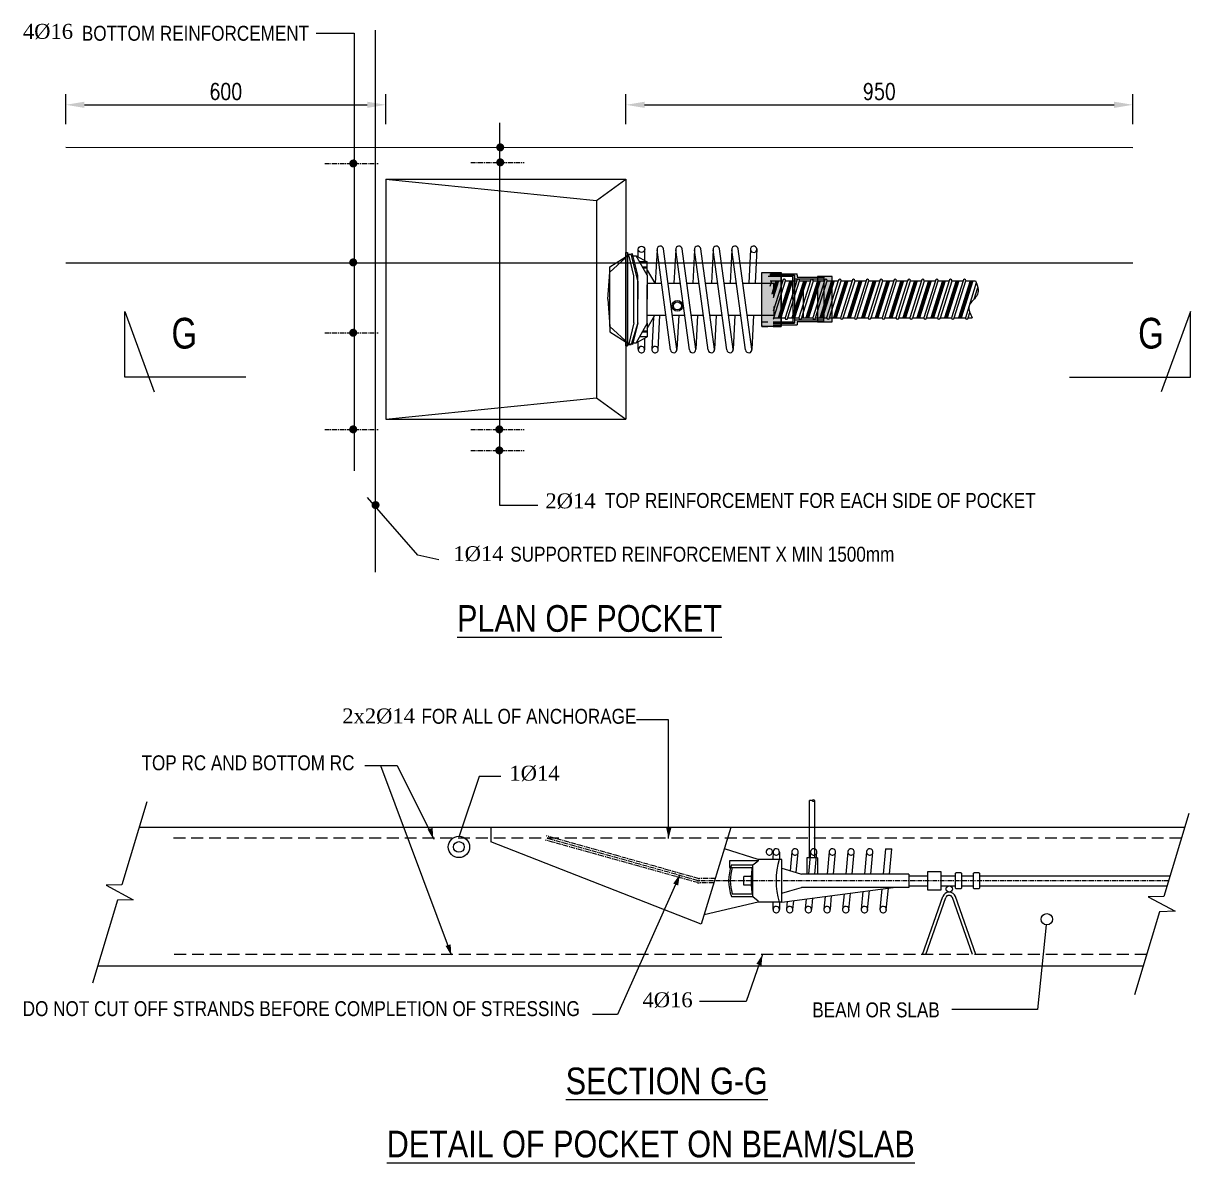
# Model space of a CAD drawing. Header units: millimetres. Extents: x -241424 to 696054, y -125618 to 93710.
# Drawn here: x 624287 to 626475, y -33580 to -31444 of the extents above; entities that cross this region are included whole.
import ezdxf

# ---------------------------------------------------------------- set-up
doc = ezdxf.new("R2010")
doc.units = ezdxf.units.MM
doc.header["$LTSCALE"] = 7
doc.header["$PDMODE"] = 3
for name, pattern in [('ACAD_ISO02W100', [15, 12, -3]), ('CENTER', [2, 1.25, -0.25, 0.25, -0.25]), ('HIDDEN2', [4.7625, 3.175, -1.5875])]:
    doc.linetypes.add(name, pattern=pattern)
doc.layers.get('0').update_dxf_attribs({"linetype": 'CONTINUOUS'})
doc.layers.get('Defpoints').update_dxf_attribs({"color": 6, "linetype": 'CONTINUOUS'})
for name, color, linetype in [('CDC_03_BORDER', 3, 'CONTINUOUS'), ('HATCH', 8, 'CONTINUOUS'), ('Layer1', 3, 'CONTINUOUS'), ('Layer3', 8, 'ACAD_ISO02W100'), ('STEEL1', 5, 'CONTINUOUS'), ('STGL', 2, 'CENTER'), ('STLEA', 2, 'CONTINUOUS'), ('STSEC', 3, 'CONTINUOUS'), ('STTXT100', 5, 'CONTINUOUS'), ('TEXT175', 5, 'CONTINUOUS')]:
    doc.layers.add(name, color=color, linetype=linetype)
doc.styles.add('CENT', font='')
doc.styles.add('DIMENSION', font='SIMPLEX.shx', dxfattribs={"width": 0.8})
doc.styles.add('vni-romans', font='vni-romans.shx', dxfattribs={"width": 0.8})
doc.styles.get('CENT').set_extended_font_data('VNI-Helve-Condense')
doc.dimstyles.new('Copy(2) of dim', dxfattribs={"dimscale": 10, "dimtxt": 2, "dimasz": 3.5, "dimexe": 2, "dimexo": 0, "dimgap": 1, "dimtad": 1, "dimdec": 0, "dimzin": 0, "dimdsep": 46, "dimtxsty": 'DIMENSION', "dimcen": 0, "dimclrd": 8, "dimclre": 8, "dimclrt": 256, "dimadec": 0, "dimazin": 0, "dimtfac": 1, "dimtdec": 0, "dimtix": 1, "dimtmove": 2, "dimatfit": 3, "dimldrblk": 'OBLIQUE', "dimfxl": 1, "dimtolj": 1, "dimtzin": 0, "dimarcsym": 0})
pattern_1 = [(165, (627305.088, -28433.411), (-0.3235238, -1.2074073), [])]

# ---------------------------------------------------------------- blocks, each defined once
blk = doc.blocks.new('*D591')
at = {"layer": 'Defpoints', "color": 0, "transparency": 16777216}
for p in [(624966.5, -31596.8), (624366.5, -31632.8), (624966.5, -31632.8)]:
    blk.add_point(p, dxfattribs=at)
at = {"layer": 'Layer1', "color": 8, "lineweight": -2, "transparency": 16777216}
for p, q in [((624366.5, -31632.8), (624366.5, -31576.8)), ((624966.5, -31632.8), (624966.5, -31576.8)), ((624401.5, -31596.8), (624931.5, -31596.8))]:
    blk.add_line(p, q, dxfattribs=at)
at = {"layer": 'Layer1', "color": 8, "transparency": 16777216}
for points in [[(624401.5, -31591), (624401.5, -31602.6), (624366.5, -31596.8)], [(624931.5, -31591), (624931.5, -31602.6), (624966.5, -31596.8)]]:
    blk.add_solid(points, dxfattribs=at)
at = {"layer": 'Layer1', "transparency": 16777216, "insert": (624666.5, -31571.8), "char_height": 30, "attachment_point": 5, "style": 'DIMENSION'}
blk.add_mtext('\\A1;600', dxfattribs=at)
blk = doc.blocks.new('_OBLIQUE')
at = {"color": 0, "linetype": 'ByBlock'}
blk.add_line((-0.5, -0.5), (0.5, 0.5), dxfattribs=at)
blk = doc.blocks.new('*D592')
at = {"layer": 'Defpoints', "color": 0, "transparency": 16777216}
for p in [(626366.5, -31596.8), (625416.5, -31632.8), (626366.5, -31632.8)]:
    blk.add_point(p, dxfattribs=at)
at = {"layer": 'Layer1', "color": 8, "lineweight": -2, "transparency": 16777216}
for p, q in [((625416.5, -31632.8), (625416.5, -31576.8)), ((626366.5, -31632.8), (626366.5, -31576.8)), ((625451.5, -31596.8), (626331.5, -31596.8))]:
    blk.add_line(p, q, dxfattribs=at)
at = {"layer": 'Layer1', "color": 8, "transparency": 16777216}
for points in [[(625451.5, -31591), (625451.5, -31602.6), (625416.5, -31596.8)], [(626331.5, -31591), (626331.5, -31602.6), (626366.5, -31596.8)]]:
    blk.add_solid(points, dxfattribs=at)
at = {"layer": 'Layer1', "transparency": 16777216, "insert": (625891.5, -31571.8), "char_height": 30, "attachment_point": 5, "style": 'DIMENSION'}
blk.add_mtext('\\A1;950', dxfattribs=at)
blk = doc.blocks.new('anchorage VSlab 6-2')
at = {"layer": 'Layer1', "color": 2}
for p, q in [((-7, 45), (3, 85)), ((0, 44.1), (9.8, 83.3)), ((3, 85), (9.8, 83.3)), ((9.8, 83.3), (45, 51)), ((45, 61), (9.8, 83.3)), ((-7, 45), (-7, -45)), ((0, 44.1), (0, -44.1)), ((45, 51), (45, 61)), ((45, 51), (45, -51)), ((49, 0), (45, 51)), ((49, 0), (45, -51)), ((-7, -45), (3, -85)), ((0, -44.1), (9.8, -83.3)), ((45, -51), (9.8, -83.3)), ((45, -61), (9.8, -83.3)), ((45, -51), (45, -61)), ((3, -85), (9.8, -83.3))]:
    blk.add_line(p, q, dxfattribs=at)

msp = doc.modelspace()

# ---------------------------------------------------------------- hatches: boundary and pattern name
at = {"layer": 'Layer1'}
h = msp.add_hatch(color=3, dxfattribs=at)
h.dxf.hatch_style = 1
h.paths.add_polyline_path([(625671.1, -31911), (625707.1, -31911), (625707.1, -32012.5), (625671.1, -32012.5)])
msp.add_hatch(color=256, dxfattribs=at).paths.add_polyline_path([(625775.5, -32003.8), (625803.2, -32003.8), (625803.2, -31918.4), (625775.5, -31918.4)])
h = msp.add_hatch(dxfattribs=at)
h.set_pattern_fill('ANSI31', color=256, scale=10, angle=120, style=0)
h.set_pattern_definition(pattern_1)
h.paths.add_polyline_path([(625748.6, -31929.9), (625748.6, -31945.8), (625754.6, -31926.5), (625749.6, -31926.5)])
h = msp.add_hatch(dxfattribs=at)
h.set_pattern_fill('ANSI31', color=256, scale=10, angle=120, style=0)
h.set_pattern_definition([(165, (627331.088, -28433.411), (-0.3235238, -1.2074073), [])])
h.paths.add_polyline_path([(625780.6, -31926.5), (625775.6, -31926.5), (625753.7, -31996.2), (625758.7, -31996.2)])
h = msp.add_hatch(dxfattribs=at)
h.set_pattern_fill('ANSI31', color=256, scale=10, angle=120, style=0)
h.set_pattern_definition([(165, (627357.088, -28433.411), (-0.3235238, -1.2074073), [])])
h.paths.add_polyline_path([(625806.6, -31926.5), (625801.6, -31926.5), (625779.7, -31996.2), (625784.7, -31996.2)])
h = msp.add_hatch(dxfattribs=at)
h.set_pattern_fill('ANSI31', color=256, scale=10, angle=120, style=0)
h.set_pattern_definition([(165, (627383.088, -28433.411), (-0.3235238, -1.2074073), [])])
h.paths.add_polyline_path([(625832.6, -31926.5), (625827.6, -31926.5), (625805.7, -31996.2), (625810.7, -31996.2)])
h = msp.add_hatch(dxfattribs=at)
h.set_pattern_fill('ANSI31', color=256, scale=10, angle=120, style=0)
h.set_pattern_definition([(165, (627409.088, -28433.411), (-0.3235238, -1.2074073), [])])
h.paths.add_polyline_path([(625858.6, -31926.5), (625853.6, -31926.5), (625831.7, -31996.2), (625836.7, -31996.2)])
h = msp.add_hatch(dxfattribs=at)
h.set_pattern_fill('ANSI31', color=256, scale=10, angle=120, style=0)
h.set_pattern_definition([(165, (627435.088, -28433.411), (-0.3235238, -1.2074073), [])])
h.paths.add_polyline_path([(625884.6, -31926.5), (625879.6, -31926.5), (625857.7, -31996.2), (625862.7, -31996.2)])
h = msp.add_hatch(dxfattribs=at)
h.set_pattern_fill('ANSI31', color=256, scale=10, angle=120, style=0)
h.set_pattern_definition([(165, (627461.088, -28433.411), (-0.3235238, -1.2074073), [])])
h.paths.add_polyline_path([(625910.6, -31926.5), (625905.6, -31926.5), (625883.7, -31996.2), (625888.7, -31996.2)])
h = msp.add_hatch(dxfattribs=at)
h.set_pattern_fill('ANSI31', color=256, scale=10, angle=120, style=0)
h.set_pattern_definition([(165, (627487.088, -28433.411), (-0.3235238, -1.2074073), [])])
h.paths.add_polyline_path([(625936.6, -31926.5), (625931.6, -31926.5), (625909.7, -31996.2), (625914.7, -31996.2)])
h = msp.add_hatch(dxfattribs=at)
h.set_pattern_fill('ANSI31', color=256, scale=10, angle=120, style=0)
h.set_pattern_definition([(165, (627513.088, -28433.411), (-0.3235238, -1.2074073), [])])
h.paths.add_polyline_path([(625962.6, -31926.5), (625957.6, -31926.5), (625935.7, -31996.2), (625940.7, -31996.2)])
h = msp.add_hatch(dxfattribs=at)
h.set_pattern_fill('ANSI31', color=256, scale=10, angle=120, style=0)
h.set_pattern_definition([(165, (627539.088, -28433.411), (-0.3235238, -1.2074073), [])])
h.paths.add_polyline_path([(625988.6, -31926.5), (625983.6, -31926.5), (625961.7, -31996.2), (625966.7, -31996.2)])
h = msp.add_hatch(dxfattribs=at)
h.set_pattern_fill('ANSI31', color=256, scale=10, angle=120, style=0)
h.set_pattern_definition([(165, (627565.088, -28433.411), (-0.3235238, -1.2074073), [])])
h.paths.add_polyline_path([(626014.6, -31926.5), (626009.6, -31926.5), (625987.7, -31996.2), (625992.7, -31996.2)])
h = msp.add_hatch(dxfattribs=at)
h.set_pattern_fill('ANSI31', color=256, scale=10, angle=120, style=0)
h.set_pattern_definition([(165, (627591.088, -28433.411), (-0.3235238, -1.2074073), [])])
h.paths.add_polyline_path([(626040.6, -31926.5), (626035.6, -31926.5), (626013.7, -31996.2), (626018.7, -31996.2)])
h = msp.add_hatch(dxfattribs=at)
h.set_pattern_fill('ANSI31', color=256, scale=10, angle=120, style=0)
h.set_pattern_definition([(165, (627617.088, -28433.411), (-0.3235238, -1.2074073), [])])
h.paths.add_polyline_path([(626066.6, -31926.5), (626061.6, -31926.5), (626039.7, -31996.2), (626044.7, -31996.2)])
at = {"layer": 'Layer3'}
h = msp.add_hatch(dxfattribs=at)
h.set_pattern_fill('ANSI31', color=256, scale=10, angle=120, style=0)
h.set_pattern_definition([(165, (627253.088, -28433.411), (-0.3235238, -1.2074073), [])])
h.paths.add_polyline_path([(625689.8, -31951.4), (625692.6, -31951.4), (625692.6, -31958.5), (625702.6, -31926.5), (625697.6, -31926.5)])
h = msp.add_hatch(dxfattribs=at)
h.set_pattern_fill('ANSI31', color=256, scale=10, angle=120, style=0)
h.set_pattern_definition([(165, (627279.088, -28433.411), (-0.3235238, -1.2074073), [])])
h.paths.add_polyline_path([(625728.6, -31926.5), (625723.6, -31926.5), (625701.7, -31996.2), (625706.7, -31996.2)])
h = msp.add_hatch(dxfattribs=at)
h.set_pattern_fill('ANSI31', color=256, scale=10, angle=120, style=0)
h.set_pattern_definition(pattern_1)
h.paths.add_polyline_path([(625748.6, -31945.8), (625748.6, -31929.9), (625727.7, -31996.2), (625732.7, -31996.2)])

# ---------------------------------------------------------------- linework, layer by layer
for p, q in [((625760.4, -33008.6), (625760.4, -32901.2)), ((625770.4, -33008.6), (625770.4, -32901.2)), ((625775.4, -33008.6), (625755.4, -33008.6)), ((625755.4, -33008.6), (625755.4, -33039)), ((625775.4, -33008.6), (625775.4, -33039))]:
    msp.add_line(p, q)
at = {"color": 3}
msp.add_lwpolyline([(625671.1, -31911), (625707.1, -31911), (625707.1, -32012.5), (625671.1, -32012.5)], close=True, dxfattribs=at)
for points in [[(626044.2, -33037), (626035.5, -33037, 0.414214), (626033.5, -33039), (626033.5, -33064, 0.414214), (626035.5, -33066), (626044.2, -33066, 0.414214), (626046.2, -33064), (626046.2, -33039, 0.414214)], [(626078, -33037), (626069.3, -33037, 0.414214), (626067.3, -33039), (626067.3, -33064, 0.414214), (626069.3, -33066), (626078, -33066, 0.414214), (626080, -33064), (626080, -33039, 0.414214)]]:
    msp.add_lwpolyline(points, format="xyb", close=True)
for centre, radius, start, end in [((625762.5, -32906.1), 5.31, 53.021, 113.9198), ((625767.8, -32903.3), 3.34, 37.8355, 145.3671), ((625767.8, -32899.2), 3.34, 232.7958, 322.1645)]:
    msp.add_arc(centre, radius, start, end)
at = {"layer": 'CDC_03_BORDER', "color": 7}
for p, q in [((625664.3, -33014.1), (625610.6, -33014.1)), ((625610.6, -33014.1), (625610.6, -33026.8)), ((625654, -33021.8), (625664.3, -33014.1)), ((625708.6, -33011.5), (625664.3, -33011.5)), ((625664.3, -33011.5), (625664.3, -33014.1)), ((625708.6, -33091.5), (625708.6, -33011.5)), ((625610.6, -33026.8), (625615.8, -33026.8)), ((625614.3, -33021.8), (625654, -33021.8)), ((625614.3, -33021.8), (625654, -33021.8)), ((625615.8, -33026.8), (625652.3, -33026.8)), ((625654, -33081.2), (625654, -33021.8)), ((625708.6, -33028.1), (625735.5, -33036.1)), ((625735.5, -33036.1), (625745.4, -33039)), ((625637.5, -33059.5), (625637.5, -33043.5)), ((625651.1, -33043.5), (625637.5, -33043.5)), ((625946.4, -33039), (625745.4, -33039)), ((625615.8, -33076.2), (625652.3, -33076.2)), ((625651.1, -33059.5), (625637.5, -33059.5)), ((625654, -33076.2), (625654, -33076.2)), ((625708.6, -33091.5), (625917.6, -33064)), ((625708.6, -33074.9), (625723.5, -33070.5)), ((625723.5, -33070.5), (625745.4, -33064)), ((625946.4, -33064), (625745.4, -33064)), ((625614.3, -33081.2), (625654, -33081.2)), ((625614.3, -33081.2), (625654, -33081.2)), ((625654, -33081.2), (625664.3, -33088.9)), ((625664.3, -33091.5), (625664.3, -33088.9)), ((625708.6, -33091.5), (625664.3, -33091.5))]:
    msp.add_line(p, q, dxfattribs=at)
for centre, radius, start, end in [((625844.3, -33051.5), 146.4, 164.1465, 195.8494), ((625694.7, -33051.5), 85.7, 159.7321, 200.2679), ((625694.7, -33051.5), 82.7, 162.6327, 197.3673), ((625793.2, -33051.5), 142.3, 167.9641, 192.0359)]:
    msp.add_arc(centre, radius, start, end, dxfattribs=at)
at = {"layer": 'HATCH', "linetype": 'ACAD_ISO02W100', "ltscale": 7}
for p, q in [((625972.2, -33189.7), (626010.3, -33081)), ((626072.1, -33189.7), (626034, -33081)), ((625978.5, -33189.7), (626016, -33083)), ((626065.8, -33189.7), (626028.3, -33083))]:
    msp.add_line(p, q, dxfattribs=at)
at = {"layer": 'HATCH'}
for p, q in [((626022.6, -33073), (626021.7, -33073)), ((626022.6, -33079), (626021.7, -33079))]:
    msp.add_line(p, q, dxfattribs=at)
msp.add_circle((626022.5, -33067), 6, dxfattribs=at)
for centre, radius, start, end in [((626021.7, -33085), 12, 90, 160.6551), ((626021.7, -33085), 6, 90, 160.6551), ((626022.6, -33085), 12, 19.3449, 90), ((626022.6, -33085), 6, 19.3449, 90)]:
    msp.add_arc(centre, radius, start, end, dxfattribs=at)
at = {"layer": 'Layer1'}
for p, q in [((625416.5, -31873.9), (625416.5, -32048.9)), ((625416.5, -31873.9), (625419.5, -31873.9)), ((625416.5, -31873.9), (625419.5, -31873.9)), ((625419.5, -31873.9), (625419.5, -32048.9)), ((625419.5, -31873.9), (625419.5, -31876.9)), ((625419.5, -31876.9), (625426.5, -31876.9)), ((625438.5, -31926.4), (625426.5, -31876.9)), ((625439.6, -31882.1), (625439.6, -31867.7)), ((625451.6, -31888.5), (625451.6, -31867.7)), ((625474.9, -31868.4), (625471.5, -31931.4)), ((625500, -32056.4), (625474.9, -31868.4)), ((625511.9, -32055), (625486.8, -31867)), ((625509.9, -31868.4), (625506.5, -31931.4)), ((625535.3, -32056.4), (625509.9, -31868.4)), ((625547.2, -32055), (625521.8, -31867)), ((625544.9, -31868.4), (625541.6, -31931.4)), ((625570.4, -32056.5), (625544.9, -31868.4)), ((625582.4, -32055), (625556.8, -31867)), ((625579.9, -31868.4), (625576.7, -31931.4)), ((625605.6, -32056.4), (625579.9, -31868.4)), ((625617.5, -32055), (625591.8, -31867)), ((625614.9, -31868.4), (625611.7, -31931.4)), ((625640.7, -32056.4), (625614.9, -31868.4)), ((625652.6, -32055), (625626.8, -31867)), ((625649.8, -31868.3), (625646.7, -31931.4)), ((625661.8, -31866.9), (625658.7, -31931.4)), ((625427.2, -31879.9), (625435.4, -31879.9)), ((625456.1, -31916.4), (625435.4, -31879.9)), ((625435.4, -31879.9), (625456.1, -31890.9)), ((625456.1, -31890.9), (625441.6, -31890.9)), ((625456.1, -31895.9), (625456.1, -31890.9)), ((625456.1, -31916.4), (625456.1, -31895.9)), ((625447, -31900.4), (625456.1, -31900.4)), ((625448.1, -31902.4), (625456.1, -31902.4)), ((625456.1, -31906.9), (625470.6, -31931.4)), ((625456.1, -31916.4), (625456.1, -31961.4)), ((625729.5, -31918.4), (625683.1, -31918.4)), ((625684.1, -31911), (625707.1, -31911)), ((625687.5, -31913.4), (625737.5, -31913.4)), ((625687.5, -31918.4), (625687.5, -31913.4)), ((625687.5, -31916.4), (625732.5, -31916.4)), ((625707.1, -32012.5), (625707.1, -31911)), ((625729.5, -31918.4), (625729.5, -31916.4)), ((625729.5, -31916.4), (625732.5, -31916.4)), ((625729.5, -31961.4), (625729.5, -31918.4)), ((625732.5, -31916.4), (625732.5, -31918.4)), ((625732.5, -31916.4), (625732.5, -32006.4)), ((625732.5, -31961.4), (625732.5, -31918.4)), ((625737.5, -31916.4), (625737.5, -31913.4)), ((625737.5, -31916.4), (625737.5, -31919.9)), ((625737.5, -31919.9), (625787.5, -31919.9)), ((625787.5, -31919.9), (625787.5, -31922.9)), ((625438.5, -31927.4), (625438.5, -31961.4)), ((625456.1, -31931.4), (625483.3, -31931.4)), ((625456.1, -31961.4), (625456.1, -31934.4)), ((625495.4, -31931.4), (625518.4, -31931.4)), ((625530.5, -31931.4), (625553.4, -31931.4)), ((625565.5, -31931.4), (625588.5, -31931.4)), ((625600.6, -31931.4), (625623.5, -31931.4)), ((625635.6, -31931.4), (625693.4, -31931.4)), ((625693.9, -31947.7), (625693.9, -31931.9)), ((625732.5, -31922.9), (625787.5, -31922.9)), ((625748.6, -31926.5), (625762.5, -31926.5)), ((625762.5, -31926.5), (625748.6, -31970.8)), ((625748.6, -31987.6), (625767.8, -31926.5)), ((625749.6, -31926.5), (625748.6, -31929.9)), ((625754.6, -31926.5), (625748.6, -31945.8)), ((625748.6, -31926.5), (625748.6, -31996.2)), ((625775.6, -31926.5), (625753.7, -31996.2)), ((625780.6, -31926.5), (625758.7, -31996.2)), ((625788.5, -31926.5), (625766.6, -31996.2)), ((625767.8, -31926.5), (625788.5, -31926.5)), ((625771.9, -31996.2), (625793.8, -31926.5)), ((625801.6, -31926.5), (625779.7, -31996.2)), ((625806.6, -31926.5), (625784.7, -31996.2)), ((625787.5, -31922.9), (625787.5, -31926.5)), ((625787.5, -31926.5), (625787.5, -31996.2)), ((625814.5, -31926.5), (625792.6, -31996.2)), ((625793.8, -31926.5), (625814.5, -31926.5)), ((625797.9, -31996.2), (625819.8, -31926.5)), ((625827.6, -31926.5), (625805.7, -31996.2)), ((625832.6, -31926.5), (625810.7, -31996.2)), ((625840.5, -31926.5), (625818.6, -31996.2)), ((625819.8, -31926.5), (625840.5, -31926.5)), ((625823.9, -31996.2), (625845.8, -31926.5)), ((625853.6, -31926.5), (625831.7, -31996.2)), ((625858.6, -31926.5), (625836.7, -31996.2)), ((625866.5, -31926.5), (625844.6, -31996.2)), ((625845.8, -31926.5), (625866.5, -31926.5)), ((625849.9, -31996.2), (625871.8, -31926.5)), ((625879.6, -31926.5), (625857.7, -31996.2)), ((625884.6, -31926.5), (625862.7, -31996.2)), ((625892.5, -31926.5), (625870.6, -31996.2)), ((625871.8, -31926.5), (625892.5, -31926.5)), ((625875.9, -31996.2), (625897.8, -31926.5)), ((625905.6, -31926.5), (625883.7, -31996.2)), ((625910.6, -31926.5), (625888.7, -31996.2)), ((625918.5, -31926.5), (625896.6, -31996.2)), ((625897.8, -31926.5), (625918.5, -31926.5)), ((625901.9, -31996.2), (625923.8, -31926.5)), ((625931.6, -31926.5), (625909.7, -31996.2)), ((625936.6, -31926.5), (625914.7, -31996.2)), ((625944.5, -31926.5), (625922.6, -31996.2)), ((625923.8, -31926.5), (625944.5, -31926.5)), ((625923.8, -31926.5), (625944.5, -31926.5)), ((625927.9, -31996.2), (625949.8, -31926.5)), ((625957.6, -31926.5), (625935.7, -31996.2)), ((625962.6, -31926.5), (625940.7, -31996.2)), ((625970.5, -31926.5), (625948.6, -31996.2)), ((625949.8, -31926.5), (625970.5, -31926.5)), ((625953.9, -31996.2), (625975.8, -31926.5)), ((625983.6, -31926.5), (625961.7, -31996.2)), ((625988.6, -31926.5), (625966.7, -31996.2)), ((625996.5, -31926.5), (625974.6, -31996.2)), ((625975.8, -31926.5), (625996.5, -31926.5)), ((625979.9, -31996.2), (626001.8, -31926.5)), ((626009.6, -31926.5), (625987.7, -31996.2)), ((626014.6, -31926.5), (625992.7, -31996.2)), ((626022.5, -31926.5), (626000.6, -31996.2)), ((626001.8, -31926.5), (626022.5, -31926.5)), ((626005.9, -31996.2), (626027.8, -31926.5)), ((626035.6, -31926.5), (626013.7, -31996.2)), ((626040.6, -31926.5), (626018.7, -31996.2)), ((626048.5, -31926.5), (626026.6, -31996.2)), ((626027.8, -31926.5), (626048.5, -31926.5)), ((626031.9, -31996.2), (626053.8, -31926.5)), ((626061.6, -31926.5), (626039.7, -31996.2)), ((626066.6, -31926.5), (626044.7, -31996.2)), ((626073.2, -31930.7), (626052.6, -31996.2)), ((626053.8, -31926.5), (626071.5, -31926.5)), ((626068.9, -31961.2), (626075.8, -31939.1)), ((625438.5, -32005.4), (625438.5, -31961.4)), ((625456.1, -32006.3), (625456.1, -31961.4)), ((625729.5, -31961.4), (625729.5, -32004.4)), ((625732.5, -31961.4), (625732.5, -32004.4)), ((625693.9, -31975.2), (625693.9, -31990.9)), ((626057.9, -31996.2), (626061, -31986.3)), ((625438.5, -32005.4), (625426.5, -32045.9)), ((625456.1, -32006.3), (625435.4, -32042.9)), ((625456.1, -32015.9), (625470.6, -31991.4)), ((625456.1, -31991.4), (625491.3, -31991.4)), ((625456.1, -32006.3), (625456.1, -32026.9)), ((625468.1, -31995.6), (625465, -32055)), ((625477, -32055.7), (625480.3, -31991.4)), ((625503.4, -31991.4), (625526.5, -31991.4)), ((625515.3, -31991.4), (625512, -32055.7)), ((625538.6, -31991.4), (625561.6, -31991.4)), ((625550.5, -31991.4), (625547.3, -32055.7)), ((625573.7, -31991.4), (625596.7, -31991.4)), ((625585.6, -31991.4), (625582.4, -32055.7)), ((625608.8, -31991.4), (625631.8, -31991.4)), ((625620.7, -31991.4), (625617.5, -32055.7)), ((625643.9, -31991.4), (625693.4, -31991.4)), ((625655.8, -31991.4), (625652.7, -32055.7)), ((625682.6, -32004.4), (625671.9, -32004.4)), ((625729.5, -32004.4), (625692.6, -32004.4)), ((625692.6, -32006.4), (625732.5, -32006.4)), ((625729.5, -32004.4), (625729.5, -32006.4)), ((625729.5, -32006.4), (625732.5, -32006.4)), ((625732.5, -31999.9), (625787.5, -31999.9)), ((625732.5, -32006.4), (625732.5, -32004.4)), ((625737.5, -32002.9), (625737.5, -32009.4)), ((625737.5, -32002.9), (625787.5, -32002.9)), ((625748.6, -31996.2), (625766.6, -31996.2)), ((625771.9, -31996.2), (625792.6, -31996.2)), ((625787.5, -31999.9), (625787.5, -31996.2)), ((625787.5, -32002.9), (625787.5, -31999.9)), ((625797.9, -31996.2), (625818.6, -31996.2)), ((625823.9, -31996.2), (625844.6, -31996.2)), ((625849.9, -31996.2), (625870.6, -31996.2)), ((625875.9, -31996.2), (625896.6, -31996.2)), ((625901.9, -31996.2), (625922.6, -31996.2)), ((625901.9, -31996.2), (625922.6, -31996.2)), ((625927.9, -31996.2), (625948.6, -31996.2)), ((625953.9, -31996.2), (625974.6, -31996.2)), ((625979.9, -31996.2), (626000.6, -31996.2)), ((626005.9, -31996.2), (626026.6, -31996.2)), ((626031.9, -31996.2), (626052.6, -31996.2)), ((626057.9, -31996.2), (626065.7, -31996.2)), ((625447, -32022.4), (625456.1, -32022.4)), ((625448.1, -32020.4), (625456.1, -32020.4)), ((625456.1, -32026.9), (625456.1, -32031.9)), ((625671.1, -32010.4), (625671.1, -32012.5)), ((625671.1, -32012.5), (625682.6, -32012.5)), ((625692.6, -32009.4), (625737.5, -32009.4)), ((625692.6, -32012.5), (625707.1, -32012.5)), ((625416.5, -32048.9), (625419.5, -32048.9)), ((625419.5, -32048.9), (625419.5, -32045.9)), ((625419.5, -32045.9), (625426.5, -32045.9)), ((625419.5, -32045.9), (625426.5, -32045.9)), ((625427.4, -32042.9), (625435.4, -32042.9)), ((625435.4, -32042.9), (625456.1, -32031.9)), ((625439.6, -32055), (625439.6, -32040.6)), ((625456.1, -32031.9), (625441.6, -32031.9)), ((625451.6, -32056.4), (625451.6, -32034.2)), ((625902.9, -32991.5), (625898.6, -33039)), ((625902.9, -32991.5), (625915, -32991.5)), ((625910.6, -33039), (625915, -32991.5)), ((625692.2, -32996.8), (625692.1, -33011.5)), ((625704.1, -32998.2), (625704.1, -33011.5)), ((625727.4, -32997.5), (625724.1, -33032.7)), ((625735.8, -33036.1), (625739.3, -32998.2)), ((625762.4, -32997.5), (625758.6, -33039)), ((625770.6, -33039), (625774.4, -32998.2)), ((625797.4, -32997.5), (625793.6, -33039)), ((625805.6, -33039), (625809.4, -32998.2)), ((625832.4, -32997.5), (625828.6, -33039)), ((625840.6, -33039), (625844.4, -32998.2)), ((625867.4, -32997.5), (625863.6, -33039)), ((625875.6, -33039), (625879.4, -32998.2)), ((625946.4, -33039), (625946.4, -33064)), ((625946.4, -33042), (625981.8, -33042)), ((626007.6, -33042), (626033.5, -33042)), ((626046.2, -33042), (626067.3, -33042)), ((626080, -33042), (626436.5, -33042)), ((625789.8, -33080.8), (625787.6, -33104.8)), ((625799.6, -33105.5), (625802, -33079.2)), ((625825.2, -33076.1), (625822.6, -33105.4)), ((625834.5, -33106.1), (625837.4, -33074.5)), ((625860.7, -33071.5), (625857.6, -33105.4)), ((625869.5, -33106.1), (625872.8, -33069.9)), ((625896.1, -33066.8), (625892.6, -33105.4)), ((625904.5, -33106.1), (625908.3, -33065.2)), ((625946.4, -33061), (625981.8, -33061)), ((626007.6, -33061), (626033.5, -33061)), ((626046.2, -33061), (626067.3, -33061)), ((626080, -33061), (626430.8, -33061)), ((625692.1, -33091.5), (625692.1, -33105.5)), ((625704.1, -33091.5), (625704.1, -33105.5)), ((625718.9, -33090.1), (625717.5, -33104.8)), ((625729.5, -33105.5), (625731, -33089.3)), ((625754.4, -33085.5), (625752.6, -33104.8)), ((625764.6, -33105.5), (625766.5, -33083.9))]:
    msp.add_line(p, q, dxfattribs=at)
at = {"layer": 'Layer1', "color": 5}
msp.add_line((625416.5, -32048.9), (625416.5, -31873.9), dxfattribs=at)
at = {"layer": 'Layer1', "color": 3}
msp.add_line((625671.1, -31911), (625674, -31911), dxfattribs=at)
at = {"layer": 'Layer1'}
for points in [[(625803.2, -31918.4), (625775.5, -31918.4), (625775.5, -32003.8), (625803.2, -32003.8)], [(626007.6, -33034.6), (625981.8, -33034.6), (625981.8, -33068.4), (626007.6, -33068.4)]]:
    msp.add_lwpolyline(points, close=True, dxfattribs=at)
for centre, radius in [((625445.6, -31867.7), 6), ((625512.9, -31973.7), 10), ((625512.9, -31973.7), 7.5)]:
    msp.add_circle(centre, radius, dxfattribs=at)
for centre, radius, start, end in [((625480.8, -31867.7), 6, 6.7098, 186.7098), ((625515.8, -31867.7), 6, 6.7098, 186.7098), ((625550.8, -31867.7), 6, 6.7098, 186.7098), ((625585.8, -31867.7), 6, 6.7098, 186.7098), ((625620.8, -31867.7), 6, 6.7098, 186.7098), ((625655.8, -31867.7), 6, 7.855, 185.5533), ((625655.8, -31867.6), 6, 186.7098, 6.7098), ((625693.4, -31931.9), 0.5, 0, 84.3506), ((625765.1, -31926.5), 2.65, 0, 180), ((625791.1, -31926.5), 2.65, 0, 180), ((625817.1, -31926.5), 2.65, 0, 180), ((625843.1, -31926.5), 2.65, 0, 180), ((625869.1, -31926.5), 2.65, 0, 180), ((625895.1, -31926.5), 2.65, 0, 180), ((625921.1, -31926.5), 2.65, 0, 180), ((625947.1, -31926.5), 2.65, 0, 180), ((625973.1, -31926.5), 2.65, 0, 180), ((625999.1, -31926.5), 2.65, 0, 180), ((626025.1, -31926.5), 2.65, 0, 180), ((626051.1, -31926.5), 2.65, 0, 180), ((625693.4, -31990.9), 0.5, 275.8269, 0), ((625769.2, -31996.2), 2.65, 180, 0), ((625795.2, -31996.2), 2.65, 180, 0), ((625821.2, -31996.2), 2.65, 180, 0), ((625847.2, -31996.2), 2.65, 180, 0), ((625873.2, -31996.2), 2.65, 180, 0), ((625899.2, -31996.2), 2.65, 180, 0), ((625925.2, -31996.2), 2.65, 180, 0), ((625951.2, -31996.2), 2.65, 180, 0), ((625977.2, -31996.2), 2.65, 180, 0), ((626003.2, -31996.2), 2.65, 180, 0), ((626029.2, -31996.2), 2.65, 180, 0), ((626055.2, -31996.2), 2.65, 180, 0), ((625445.6, -32055.7), 6, 353.2902, 173.2902), ((625471, -32055.7), 6, 353.2902, 173.2902), ((625445.6, -32055.7), 6, 173.2902, 353.2902), ((625471, -32055.7), 6, 173.2902, 353.2902), ((625506, -32055.7), 6, 186.7098, 6.7098), ((625541.3, -32055.7), 6, 186.7098, 6.7098), ((625576.4, -32055.7), 6, 186.7098, 6.7098), ((625611.5, -32055.7), 6, 186.7098, 6.7098), ((625646.7, -32055.7), 6, 186.7098, 6.7098), ((625685.2, -32997.5), 6, 353.2902, 173.2902), ((625698.1, -32997.5), 6, 353.2902, 173.2902), ((625733.4, -32997.5), 6, 353.2902, 173.2902), ((625768.4, -32997.5), 6, 353.2902, 173.2902), ((625803.4, -32997.5), 6, 353.2902, 173.2902), ((625838.4, -32997.5), 6, 353.2902, 173.2902), ((625873.4, -32997.5), 6, 353.2902, 173.2902), ((625685.2, -32997.5), 6, 173.2902, 353.2902), ((625698.1, -32997.5), 6, 173.2902, 353.2902), ((625733.4, -32997.5), 6, 173.2902, 353.2902), ((625768.4, -32997.5), 6, 173.2902, 353.2902), ((625803.4, -32997.5), 6, 173.2902, 353.2902), ((625838.4, -32997.5), 6, 173.2902, 353.2902), ((625873.4, -32997.5), 6, 173.2902, 353.2902), ((625698.1, -33105.5), 6, 353.2902, 173.2902), ((625723.5, -33105.5), 6, 353.2902, 173.2902), ((625758.6, -33105.5), 6, 353.2902, 173.2902), ((625793.6, -33105.5), 6, 353.2902, 173.2902), ((625828.6, -33105.5), 6, 353.2902, 173.2902), ((625863.6, -33105.5), 6, 353.2902, 173.2902), ((625898.6, -33105.5), 6, 353.2902, 173.2902), ((625698.1, -33105.5), 6, 173.2902, 353.2902), ((625723.5, -33105.5), 6, 173.2902, 353.2902), ((625758.6, -33105.5), 6, 173.2902, 353.2902), ((625793.6, -33105.5), 6, 173.2902, 353.2902), ((625828.6, -33105.5), 6, 173.2902, 353.2902), ((625863.6, -33105.5), 6, 173.2902, 353.2902), ((625898.6, -33105.5), 6, 173.2902, 353.2902)]:
    msp.add_arc(centre, radius, start, end, dxfattribs=at)
msp.add_spline([(626071.5, -31926.5), (626075.5, -31951.9), (626059.5, -31974.2), (626065.7, -31996.2)], degree=3, dxfattribs=at)
at = {"layer": 'Layer3'}
for p, q in [((625686.6, -31926.5), (625710.5, -31926.5)), ((625686.6, -31936.5), (625689.8, -31926.5)), ((625697.6, -31926.5), (625689.8, -31951.4)), ((625710.5, -31926.5), (625692.6, -31983.4)), ((625710.5, -31926.5), (625692.6, -31983.4)), ((625702.6, -31926.5), (625692.6, -31958.5)), ((625693.9, -31996.2), (625715.8, -31926.5)), ((625693.9, -31996.2), (625715.8, -31926.5)), ((625723.6, -31926.5), (625701.7, -31996.2)), ((625728.6, -31926.5), (625706.7, -31996.2)), ((625736.5, -31926.5), (625714.6, -31996.2)), ((625715.8, -31926.5), (625736.5, -31926.5)), ((625719.9, -31996.2), (625741.8, -31926.5)), ((625748.6, -31929.9), (625727.7, -31996.2)), ((625741.8, -31926.5), (625748.6, -31926.5)), ((625748.6, -31926.5), (625748.6, -31996.2)), ((625748.6, -31945.8), (625732.7, -31996.2)), ((625748.6, -31970.8), (625740.6, -31996.2)), ((625693.9, -31996.2), (625714.6, -31996.2)), ((625719.9, -31996.2), (625740.6, -31996.2)), ((625745.9, -31996.2), (625748.6, -31987.6)), ((625745.9, -31996.2), (625748.6, -31996.2))]:
    msp.add_line(p, q, dxfattribs=at)
for centre, start, end in [((625713.1, -31926.5), 0, 180), ((625739.1, -31926.5), 0, 180), ((625691.2, -31996.2), 301.2316, 0), ((625717.2, -31996.2), 180, 0), ((625743.2, -31996.2), 180, 0)]:
    msp.add_arc(centre, 2.65, start, end, dxfattribs=at)
at = {"layer": 'STEEL1', "color": 5}
for p, q in [((624946.5, -31456.8), (624946.5, -32472.8)), ((624366.5, -31676.3), (626366.5, -31677.1)), ((624366.5, -31892.9), (626366.5, -31892.9))]:
    msp.add_line(p, q, dxfattribs=at)
at = {"layer": 'STEEL1', "color": 5, "linetype": 'CENTER'}
for p, q in [((624852, -31706.8), (624952, -31706.8)), ((625125.7, -31704.7), (625225.7, -31704.7)), ((624851.9, -32024.2), (624951.9, -32024.2)), ((624851.9, -32205.3), (624951.9, -32205.3)), ((625125.7, -32205.3), (625225.7, -32205.3)), ((625125.7, -32244.8), (625225.7, -32244.8))]:
    msp.add_line(p, q, dxfattribs=at)
at = {"layer": 'STEEL1'}
msp.add_circle((625103.4, -32988.2), 10, dxfattribs=at)
at = {"layer": 'STGL', "color": 2}
for p, q in [((625550.2, -33050.8), (625266.7, -32971.5)), ((625551.9, -33047.1), (625267.8, -32967.6)), ((625550.8, -33055.1), (625265.7, -32975.3)), ((625581.3, -33055.5), (625553.5, -33055.5)), ((626433.7, -33051.5), (625553.8, -33051.5)), ((625583.8, -33047.5), (625554.6, -33047.5))]:
    msp.add_line(p, q, dxfattribs=at)
at = {"layer": 'STGL'}
msp.add_arc((625553.8, -33041.5), 10, 248.5767, 270, dxfattribs=at)
at = {"layer": 'STGL', "color": 2}
for centre in [(625553.5, -33045.5), (625554.6, -33037.5)]:
    msp.add_arc(centre, 10, 254.3687, 270, dxfattribs=at)
at = {"layer": 'STLEA', "color": 8}
for p, q in [((625180.4, -32347.7), (625180.4, -31630.4)), ((625251.3, -32347.7), (625180.4, -32347.7)), ((624956.5, -32835.4), (625088.9, -33189.7)), ((626204.2, -33134.3), (626187.6, -33292.6)), ((626187.6, -33292.6), (626027.6, -33292.6))]:
    msp.add_line(p, q, dxfattribs=at)
for points in [[(624835.7, -31462.6), (624906.8, -31462.6), (624906.8, -32283.3)], [(625065.9, -32449.7), (625026.1, -32441.3), (624932.2, -32332.8)], [(625496.5, -32972.3), (625496.5, -32749.6), (625436, -32749.6)], [(624927, -32835.4), (624987.8, -32835.4), (625056.1, -32973.5)], [(625181.9, -32855.8), (625141.4, -32855.8), (625104, -32968)], [(624518.5, -32903.5), (624471.8, -33059.4), (624471.8, -33059.4), (624442.2, -33060.1), (624492.8, -33087.1), (624463.3, -33087.8), (624463.3, -33087.8), (624416.6, -33243.7)], [(626471.5, -32925.3), (626424.8, -33081.2), (626424.8, -33081.2), (626395.2, -33081.9), (626445.9, -33108.8), (626416.3, -33109.5), (626416.3, -33109.5), (626369.6, -33265.4)], [(625517.4, -33040.2), (625400.8, -33302), (625353.7, -33302)], [(625672.5, -33189.7), (625642.1, -33277.7), (625554.2, -33277.7)]]:
    msp.add_lwpolyline(points, dxfattribs=at)
for points in [[(625055.3, -32973.5, 0, 10, 0), (625049.4, -32953.9, 10, 10, 0)], [(625496.5, -32972.3, 0, 10, 0), (625496.7, -32951.8, 10, 10, 0)], [(625517.6, -33039.7, 0, 10, 0), (625509.7, -33058.6, 10, 10, 0)], [(625089.1, -33191.8, 0, 10, 0), (625083.2, -33172.2, 10, 10, 0)], [(625672.5, -33189.7, 0, 10, 0), (625665.8, -33209, 10, 10, 0)]]:
    msp.add_lwpolyline(points, format="xyseb", dxfattribs=at)
for centre, radius in [((625103.4, -32988.2), 20), ((626205.4, -33123.8), 10.6)]:
    msp.add_circle(centre, radius, dxfattribs=at)
at = {"layer": 'STSEC'}
for p, q in [((624966.5, -31736.4), (625361, -31776.4)), ((624966.5, -31736.4), (625416.5, -31736.4)), ((624966.5, -31736.4), (624966.5, -32186.4)), ((625361, -31776.4), (625416.5, -31736.4)), ((625416.5, -31736.4), (625416.5, -32186.4)), ((625361, -31776.4), (625361, -32146.4)), ((624966.5, -32186.4), (625361, -32146.4)), ((625361, -32146.4), (625416.5, -32186.4)), ((624966.5, -32186.4), (625416.5, -32186.4)), ((626463.6, -32951.5), (624504.1, -32951.5)), ((625163.1, -32951.5), (625163.1, -32978.4)), ((625613.1, -32951.5), (625557.6, -33133.2)), ((625557.6, -33133.2), (625163.1, -32978.4)), ((625664.3, -33011.5), (625600.9, -32991.4)), ((625664.3, -33091.5), (625563.1, -33115.3)), ((626385.7, -33211.5), (624426.2, -33211.5))]:
    msp.add_line(p, q, dxfattribs=at)
at = {"layer": 'STSEC', "linetype": 'HIDDEN2'}
for p, q in [((626457.6, -32971.5), (624563.1, -32971.5)), ((626392.3, -33189.7), (624563.1, -33189.7))]:
    msp.add_line(p, q, dxfattribs=at)
at = {"layer": 'STSEC', "const_width": 7.5}
for points in [[(625184.6, -31676.6, -1), (625177.1, -31676.6, -1)], [(624909.2, -31706.8, 1), (624901.7, -31706.8, 1)], [(625184.6, -31704.7, -1), (625177.1, -31704.7, -1)], [(624909, -31892.3, -1), (624901.5, -31892.3, -1)], [(624909, -32024.2, -1), (624901.5, -32024.2, -1)], [(624909, -32205.3, -1), (624901.5, -32205.3, -1)], [(625182.9, -32205.3, -1), (625175.4, -32205.3, -1)], [(625182.9, -32244.7, -1), (625175.4, -32244.7, -1)], [(624950.9, -32347.2, -1), (624943.4, -32347.2, -1)]]:
    msp.add_lwpolyline(points, format="xyb", close=True, dxfattribs=at)
at = {"layer": 'STTXT100'}
for points in [[(624704.2, -32107.2), (624477, -32107.2), (624477, -31984.2), (624532.1, -32134.8)], [(626247.7, -32107.2), (626474.9, -32107.2), (626474.9, -31984.2), (626419.8, -32134.8)]]:
    msp.add_lwpolyline(points, dxfattribs=at)

# ---------------------------------------------------------------- block references
at = {"layer": 'Layer1', "rotation": 180}
msp.add_blockref('anchorage VSlab 6-2', (625431.5, -31961.4), dxfattribs=at)

# ---------------------------------------------------------------- texts
at = {"style": 'CENT'}
for s, height, p in [(' BOTTOM REINFORCEMENT', 28, (624387.8, -31476.7)), ('TOP REINFORCEMENT FOR EACH SIDE OF POCKET', 28, (625377.2, -32352.6)), ('SUPPORTED REINFORCEMENT X MIN 1500mm', 28, (625199.7, -32453.3)), ('%%UPLAN OF POCKET', 50, (625100, -32584.8)), ('FOR ALL OF ANCHORAGE', 28, (625033.2, -32757.2)), ('TOP RC AND BOTTOM RC', 28, (624508.5, -32844.4)), ('DO NOT CUT OFF STRANDS BEFORE COMPLETION OF STRESSING', 28, (624285.8, -33305.3)), ('BEAM OR SLAB', 28, (625765.8, -33307.6)), ('%%USECTION G-G', 50, (625303.6, -33451.8)), ('%%UDETAIL OF POCKET ON BEAM/SLAB', 50, (624968.1, -33570.1))]:
    msp.add_text(s, height=height, dxfattribs=at).set_placement(p)
at = {"char_height": 28, "width": 105.164, "attachment_point": 1, "style": 'CENT'}
for s, insert in [('{\\fRomantic|b0|i0|c2|p2;4%%C16}', (624286.2, -31445.1)), ('{\\fRomantic|b0|i0|c2|p2;2%%C14}', (625265.6, -32325.3)), ('{\\fRomantic|b0|i0|c2|p2;1%%C14}', (625093, -32424.3)), ('{\\fRomantic|b0|i0|c2|p2;2x2%%C14}', (624884.8, -32728.5)), ('{\\fRomantic|b0|i0|c2|p2;1%%C14}', (625198, -32835.8)), ('{\\fRomantic|b0|i0|c2|p2;4%%C16}', (625447.5, -33260.7))]:
    msp.add_mtext(s, dxfattribs=dict(at, insert=insert))
at = {"layer": 'TEXT175', "style": 'vni-romans', "width": 0.8}
for p in [(624564.7, -32053.7), (626376.5, -32053.7)]:
    msp.add_text('G', height=57.5, dxfattribs=at).set_placement(p)

# ---------------------------------------------------------------- dimensions: what is measured, and where the dimension line sits
at = {"layer": 'Layer1'}
for base, p1, p2, picture, middle in [((624966.5, -31596.8), (624366.5, -31632.8), (624966.5, -31632.8), '*D591', (624666.5, -31571.8)), ((626366.5, -31596.8), (625416.5, -31632.8), (626366.5, -31632.8), '*D592', (625891.5, -31571.8))]:
    dim = msp.add_linear_dim(base=base, p1=p1, p2=p2, dimstyle='Copy(2) of dim', override={"dimtxt": 3}, dxfattribs=at)
    dim.commit()
    dim.dimension.update_dxf_attribs({"geometry": picture, "text_midpoint": middle})

doc.saveas('drawing.dxf')
